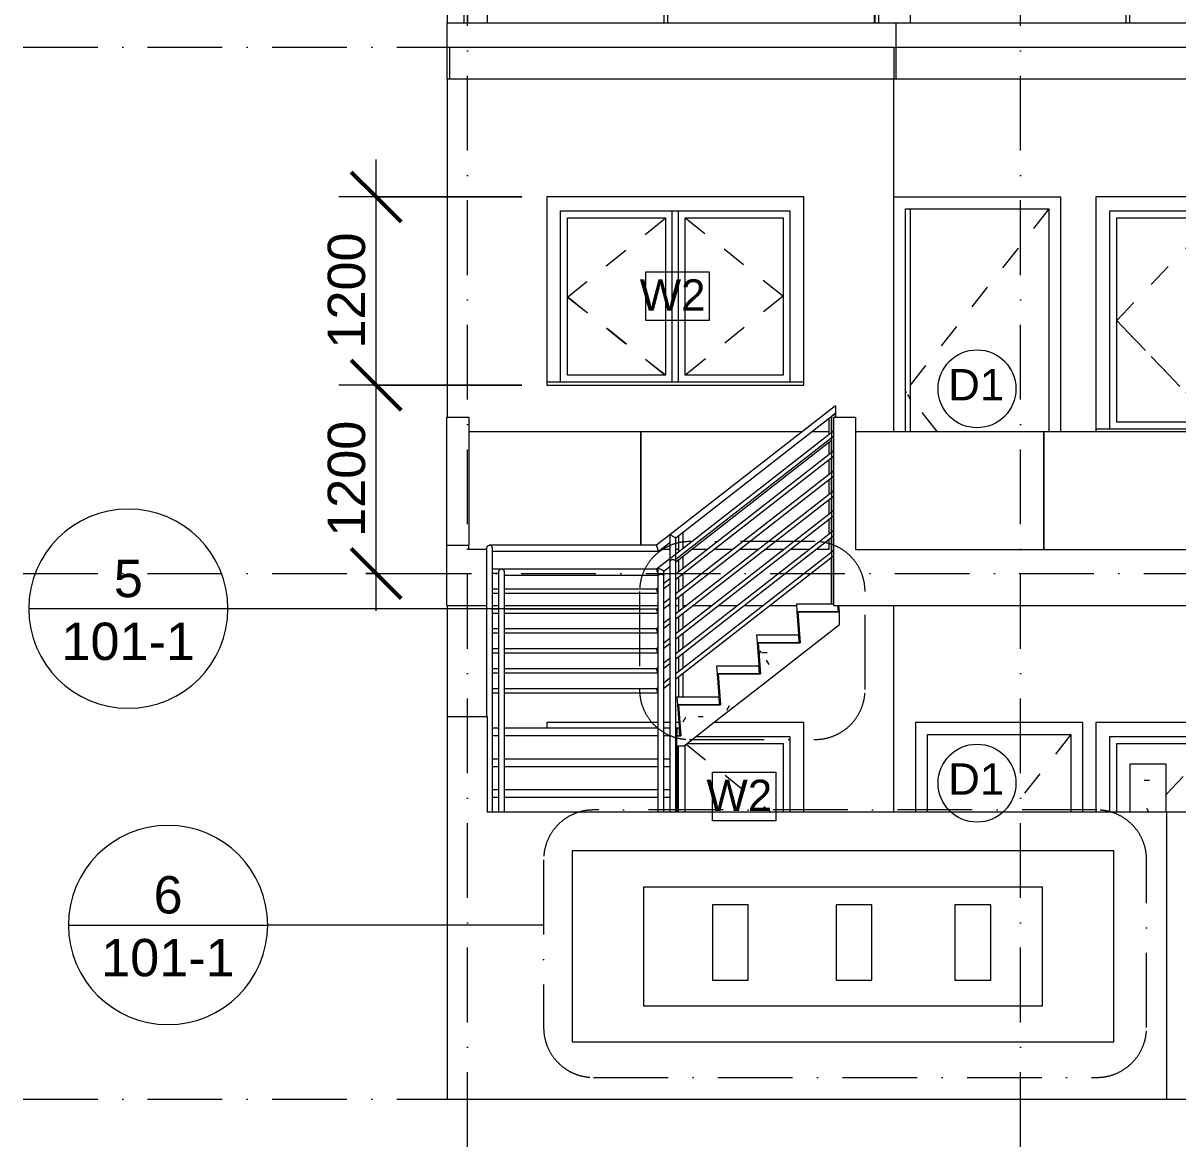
# Model space of a CAD drawing. Header units: millimetres. Extents: x -11864 to 89370, y -1600 to 12887.
# Drawn here: x -11864 to -4502, y -305 to 6858 of the extents above; entities that cross this region are included whole.
import ezdxf

# ---------------------------------------------------------------- set-up
doc = ezdxf.new("R2010")
doc.units = ezdxf.units.MM
doc.linetypes.add('Dash 1_16_', pattern=[317.5, 158.75, -158.75])
doc.linetypes.add('Dash Dot 3_16_', pattern=[793.75, 476.25, -158.75, 0, -158.75])
for name, color, linetype, lineweight in [('A-ANNO-DIMS', 8, 'Continuous', 9), ('A-ANNO-DIMS-100', 8, 'Continuous', 9), ('A-ANNO-SYMB', 7, 'Continuous', 9), ('A-ANNO-SYMB-1', 7, 'Dash Dot 3_16_', 9), ('A-DOOR', 7, 'Continuous', 13), ('A-DOOR-1', 7, 'Dash 1_16_', 9), ('A-DOOR-FRAM', 31, 'Continuous', 9), ('A-DOOR-IDEN', 7, 'Continuous', 9), ('A-FLOR', 8, 'Continuous', 13), ('A-FLOR-HRAL', 6, 'Continuous', 9), ('A-FLOR-LEVL-1', 7, 'Dash Dot 3_16_', 9), ('A-GENM', 8, 'Continuous', 9), ('A-GLAZ', 6, 'Continuous', 13), ('A-GLAZ-1', 6, 'Dash 1_16_', 9), ('A-GLAZ-2', 6, 'Continuous', 9), ('A-GLAZ-CURT', 52, 'Continuous', 9), ('A-GLAZ-IDEN', 7, 'Continuous', 9), ('A-WALL', 4, 'Continuous', 13), ('S-COLS', 3, 'Continuous', 9), ('S-GRID-1', 7, 'Dash Dot 3_16_', 9), ('S-STRS', 2, 'Continuous', 9)]:
    doc.layers.add(name, color=color, linetype=linetype, lineweight=lineweight)
doc.styles.add('Arial_3', font='arial.ttf', dxfattribs={"height": 200})
doc.styles.add('Arial_4', font='arial.ttf', dxfattribs={"height": 238.125})
doc.dimstyles.new('Linear_-_3_32__Arial', dxfattribs={"dimscale": 304.8, "dimtxt": 242.94927, "dimasz": 1.041667, "dimexe": 0.78125, "dimexo": 0.520833, "dimgap": 0, "dimtad": 1, "dimdec": 0, "dimzin": 0, "dimdsep": 46, "dimtxsty": 'Arial_4', "dimblk1": 'OBLIQUE', "dimblk2": 'OBLIQUE', "dimsah": 1, "dimcen": 0.09, "dimdle": 0.78125, "dimazin": 0, "dimtfac": 1, "dimtdec": 4, "dimtix": 1, "dimtmove": 0, "dimatfit": 3, "dimfxl": 1, "dimtvp": 1, "dimtolj": 1, "dimtzin": 0, "dimarcsym": 2})
pattern_1 = [(0, (-6342.02, 0), (812.8, 203.2), [33.528, -576.072, 33.528, -576.072, -3251.2]), (0, (-6342.02, 0), (812.8, 203.2), [-1219.2, 33.528, -1185.672, 33.528, -576.072, -1422.4]), (0, (-6342.02, 0), (812.8, 203.2), [-3048, 33.528, -372.872, 33.528, -982.472]), (120, (-6037.22, 101.6), (-582.3764, 602.3054), [33.528, -576.072, 33.528, -576.072, -3251.2]), (120, (-6037.22, 101.6), (-582.3764, 602.3054), [-1219.2, 33.528, -1185.672, 33.528, -576.072, -1422.4]), (120, (-6037.22, 101.6), (-582.3764, 602.3054), [-3048, 33.528, -372.872, 33.528, -982.472]), (240, (-5935.62, 508), (-230.424, -805.5054), [33.528, -576.072, 33.528, -576.072, -3251.2]), (240, (-5935.62, 508), (-230.424, -805.5054), [-1219.2, 33.528, -1185.672, 33.528, -576.072, -1422.4]), (240, (-5935.62, 508), (-230.424, -805.5054), [-3048, 33.528, -372.872, 33.528, -982.472])]

# ---------------------------------------------------------------- blocks, each defined once
blk = doc.blocks.new('M_Casement Dbl with Trim - 0812 x 1220mm-213429-EAST ELEVATION')
at = {"layer": 'A-GLAZ-1'}
for p, q in [((-4577.5, 1941.8), (-4268.6, 2266.5)), ((-4577.5, 1941.8), (-4268.6, 2266.5)), ((-4141.6, 2266.5), (-3720.9, 1828.8)), ((-4141.6, 2266.5), (-3720.9, 1828.8)), ((-3672.1, 1778), (-3574.4, 1676.4)), ((-3672.1, 1778), (-3574.4, 1676.4)), ((-3525.6, 1625.6), (-3518.6, 1618.3)), ((-3525.6, 1625.6), (-3518.6, 1618.3)), ((-3518.6, 1618.3), (-3632.5, 1498.6)), ((-3518.6, 1618.3), (-3632.5, 1498.6)), ((-3680.8, 1447.8), (-3687.6, 1440.7)), ((-3680.8, 1447.8), (-3687.6, 1440.7))]:
    blk.add_line(p, q, dxfattribs=at)
at = {"layer": 'A-GLAZ-2'}
for p, q in [((-3385.1, 2400), (-5025, 2400)), ((-5025, 2400), (-5025, 1828.8)), ((-3385.1, 1828.8), (-3385.1, 2400)), ((-4936, 1828.8), (-4936, 2310.9)), ((-4936, 2310.9), (-3474.1, 2310.9)), ((-4224.1, 1828.8), (-4224.1, 2310.9)), ((-4186, 2310.9), (-4186, 1828.8)), ((-3474.1, 2310.9), (-3474.1, 1828.8)), ((-4891.6, 1828.8), (-4891.6, 2266.5)), ((-4891.6, 2266.5), (-4268.6, 2266.5)), ((-4268.6, 2266.5), (-4268.6, 1828.8)), ((-4141.6, 1828.8), (-4141.6, 2266.5)), ((-4141.6, 2266.5), (-3518.6, 2266.5)), ((-3518.6, 2266.5), (-3518.6, 1828.8)), ((-3518.6, 1778), (-3518.6, 1676.4)), ((-3474.1, 1778), (-3474.1, 1676.4)), ((-3385.1, 1676.4), (-3385.1, 1778)), ((-3518.6, 1625.6), (-3518.6, 1498.6)), ((-3474.1, 1625.6), (-3474.1, 1498.6)), ((-3385.1, 1498.6), (-3385.1, 1625.6)), ((-3518.6, 1447.8), (-3518.6, 1336)), ((-3474.1, 1447.8), (-3474.1, 1320.8)), ((-3385.1, 1320.8), (-3385.1, 1447.8))]:
    blk.add_line(p, q, dxfattribs=at)
blk = doc.blocks.new('M_Casement Dbl with Trim - W2-222545-EAST ELEVATION')
at = {"layer": 'A-GLAZ-1'}
blk.add_line((-7636.7, 2262.1), (-7094.8, 1828.8), dxfattribs=at)
blk.add_line((-7636.7, 2262.1), (-7094.8, 1828.8), dxfattribs=at)
at = {"layer": 'A-GLAZ-2'}
for p, q in [((-7816.9, 2400), (-8525.7, 2400)), ((-8525.7, 2400), (-8525.7, 2366.7)), ((-7740.7, 2400), (-7778.8, 2400)), ((-7683.7, 2400), (-7702.6, 2400)), ((-6885.8, 2400), (-7460, 2400)), ((-6885.8, 1828.8), (-6885.8, 2400)), ((-7574.1, 2311), (-6974.8, 2311)), ((-6974.8, 2311), (-6974.8, 1828.8)), ((-7686.7, 2252.4), (-7686.7, 1828.8)), ((-7642.2, 1828.8), (-7642.2, 2257.8)), ((-7631.1, 2266.5), (-7019.2, 2266.5)), ((-7019.2, 2266.5), (-7019.2, 1828.8))]:
    blk.add_line(p, q, dxfattribs=at)
blk = doc.blocks.new('Single-Flush - 36_ x 84_-213765-EAST ELEVATION')
at = {"layer": 'A-DOOR-1'}
blk.add_line((-5184.6, 2323.4), (-5573.9, 1828.8), dxfattribs=at)
at = {"layer": 'A-DOOR-FRAM'}
for p, q in [((-6175.2, 2399.6), (-6175.2, 1828.8)), ((-5108.4, 2399.6), (-6175.2, 2399.6)), ((-5108.4, 1828.8), (-5108.4, 2399.6)), ((-6099, 1828.8), (-6099, 2323.4)), ((-6099, 2323.4), (-5184.6, 2323.4)), ((-5184.6, 2323.4), (-5184.6, 1828.8))]:
    blk.add_line(p, q, dxfattribs=at)
blk = doc.blocks.new('M_Casement Dbl with Trim - 0812 x 1220mm-V1-EAST ELEVATION')
at = {"layer": 'A-GLAZ-1'}
for p, q in [((-4891.6, 4961.7), (-4268.6, 5616.5)), ((-4891.6, 4961.7), (-4268.6, 5616.5)), ((-4141.6, 5616.5), (-3518.6, 4968.3)), ((-4141.6, 5616.5), (-3518.6, 4968.3)), ((-4268.6, 4313.5), (-4891.6, 4961.7)), ((-4891.6, 4961.7), (-4268.6, 4313.5)), ((-3518.6, 4968.3), (-4141.6, 4313.5)), ((-3518.6, 4968.3), (-4141.6, 4313.5))]:
    blk.add_line(p, q, dxfattribs=at)
at = {"layer": 'A-GLAZ-2'}
for p, q in [((-3385.1, 5750), (-5025, 5750)), ((-5025, 5750), (-5025, 4269)), ((-3385.1, 4269), (-3385.1, 5750)), ((-4936, 4269), (-4936, 5661)), ((-4936, 5661), (-3474.1, 5661)), ((-4891.6, 4313.5), (-4891.6, 5616.5)), ((-4891.6, 5616.5), (-4268.6, 5616.5)), ((-4268.6, 5616.5), (-4268.6, 4313.5)), ((-4224.1, 4269), (-4224.1, 5661)), ((-4186, 5661), (-4186, 4269)), ((-4141.6, 4313.5), (-4141.6, 5616.5)), ((-4141.6, 5616.5), (-3518.6, 5616.5)), ((-3518.6, 5616.5), (-3518.6, 4313.5)), ((-3474.1, 5661), (-3474.1, 4269)), ((-4268.6, 4313.5), (-4891.6, 4313.5)), ((-3518.6, 4313.5), (-4141.6, 4313.5)), ((-3385.1, 4269), (-5025, 4269)), ((-5025, 4269), (-5025, 4252.4)), ((-3385.1, 4252.4), (-3385.1, 4269))]:
    blk.add_line(p, q, dxfattribs=at)
blk = doc.blocks.new('M_Casement Dbl with Trim - W2-V2-EAST ELEVATION')
at = {"layer": 'A-GLAZ-1'}
for p, q in [((-8392.2, 5111.7), (-7769.2, 5616.5)), ((-8392.2, 5111.7), (-7769.2, 5616.5)), ((-7642.2, 5616.5), (-7019.2, 5118.3)), ((-7642.2, 5616.5), (-7019.2, 5118.3)), ((-7769.2, 4613.5), (-8392.2, 5111.7)), ((-8392.2, 5111.7), (-7769.2, 4613.5)), ((-7019.2, 5118.3), (-7642.2, 4613.5)), ((-7019.2, 5118.3), (-7642.2, 4613.5))]:
    blk.add_line(p, q, dxfattribs=at)
at = {"layer": 'A-GLAZ-2'}
for p, q in [((-6885.8, 5750), (-8525.7, 5750)), ((-8525.7, 5750), (-8525.7, 4569.1)), ((-6885.8, 4569.1), (-6885.8, 5750)), ((-8436.7, 4569.1), (-8436.7, 5661)), ((-8436.7, 5661), (-6974.8, 5661)), ((-8392.2, 4613.5), (-8392.2, 5616.5)), ((-8392.2, 5616.5), (-7769.2, 5616.5)), ((-7769.2, 5616.5), (-7769.2, 4613.5)), ((-7724.8, 4569.1), (-7724.8, 5661)), ((-7686.7, 5661), (-7686.7, 4569.1)), ((-7642.2, 4613.5), (-7642.2, 5616.5)), ((-7642.2, 5616.5), (-7019.2, 5616.5)), ((-7019.2, 5616.5), (-7019.2, 4613.5)), ((-6974.8, 5661), (-6974.8, 4569.1)), ((-6885.8, 4569.1), (-8525.7, 4569.1)), ((-8525.7, 4569.1), (-8525.7, 4550)), ((-7769.2, 4613.5), (-8392.2, 4613.5)), ((-7019.2, 4613.5), (-7642.2, 4613.5)), ((-6885.8, 4550), (-6885.8, 4569.1)), ((-8525.7, 4550), (-6885.8, 4550))]:
    blk.add_line(p, q, dxfattribs=at)
blk = doc.blocks.new('Single-Flush - 36_ x 84_-V3-EAST ELEVATION')
at = {"layer": 'A-DOOR-1'}
for p in [(-5324.6, 5673.4), (-6034.8, 4252.4)]:
    blk.add_line(p, (-6239, 4511.7), dxfattribs=at)
at = {"layer": 'A-DOOR-FRAM'}
for p, q in [((-5248.4, 5749.6), (-6311.9, 5749.6)), ((-5248.4, 4252.4), (-5248.4, 5749.6)), ((-6239, 4252.4), (-6239, 5673.4)), ((-6239, 5673.4), (-5324.6, 5673.4)), ((-5324.6, 5673.4), (-5324.6, 4252.4))]:
    blk.add_line(p, q, dxfattribs=at)
blk = doc.blocks.new('Railing - 1_-233163-EAST ELEVATION')
at = {"layer": 'A-FLOR-HRAL'}
for p, q in [((-6710.5, 4351.5), (-6710.5, 3155.6)), ((-6685.1, 4346.8), (-6685.1, 4371.3))]:
    blk.add_line(p, q, dxfattribs=at)
at = {"layer": 'A-FLOR-HRAL', "flags": 128}
for points in [[(-6697.8, 4361.4), (-6703.3, 4357.1), (-6707.7, 4353.6), (-6710.2, 4351.7), (-6710.5, 4351.5)], [(-6685.4, 4371), (-6687.9, 4369.1), (-6692.3, 4365.7), (-6697.8, 4361.4)]]:
    blk.add_lwpolyline(points, dxfattribs=at)
blk = doc.blocks.new('Railing - Railing-233095-EAST ELEVATION')
at = {"layer": 'A-FLOR-HRAL'}
for p, q in [((-6695.9, 4258.8), (-7734.3, 3448.6)), ((-7710.3, 3435.1), (-6695.9, 4226.6)), ((-6695.9, 4131.8), (-7702.6, 3346.3)), ((-7702.6, 3314.1), (-6695.9, 4099.6)), ((-6695.9, 4004.8), (-7702.6, 3219.3)), ((-7702.6, 3187.1), (-6695.9, 3972.6)), ((-6695.9, 3877.8), (-7702.7, 3092.3)), ((-7702.7, 3060), (-6695.9, 3845.6)), ((-6695.9, 3750.8), (-7702.7, 2965.2)), ((-7702.7, 2933), (-6695.9, 3718.6)), ((-6695.9, 3623.8), (-7702.7, 2838.2)), ((-7702.7, 2806), (-6695.9, 3591.6)), ((-6695.9, 3496.8), (-7702.8, 2711.2)), ((-7702.8, 2679), (-6695.9, 3464.6))]:
    blk.add_line(p, q, dxfattribs=at)
at = {"layer": 'A-FLOR-HRAL', "flags": 128}
blk.add_lwpolyline([(-7734.3, 3436.6), (-7734.3, 3440.5), (-7734.3, 3442.2)], dxfattribs=at)
blk.add_blockref('Railing - 1_-233163-EAST ELEVATION', (0, 0))
blk = doc.blocks.new('Railing - 1_-233177-EAST ELEVATION')
at = {"layer": 'A-FLOR-HRAL'}
for p, q in [((-7658.4, 3611.9), (-7658.4, 3611.9)), ((-7658.1, 3612.1), (-7658.1, 3508)), ((-7683.5, 3488.2), (-7683.5, 3592.3)), ((-7683.5, 3361.2), (-7683.5, 3439.9)), ((-7658.1, 3459.7), (-7658.1, 3381)), ((-7683.5, 3234.2), (-7683.5, 3329)), ((-7658.1, 3348.8), (-7658.1, 3254)), ((-7683.5, 3107.2), (-7683.5, 3202)), ((-7658.1, 3221.8), (-7658.1, 3127)), ((-7658.1, 3094.8), (-7658.1, 3000)), ((-7683.5, 2980.2), (-7683.5, 3075)), ((-7683.5, 2853.2), (-7683.5, 2948)), ((-7658.1, 2967.8), (-7658.1, 2873)), ((-7683.5, 2726.2), (-7683.5, 2821)), ((-7658.1, 2840.8), (-7658.1, 2746)), ((-7683.5, 2563.9), (-7683.5, 2694)), ((-7658.1, 2713.8), (-7658.1, 2563.9))]:
    blk.add_line(p, q, dxfattribs=at)
blk = doc.blocks.new('Railing - 1_-V4-EAST ELEVATION')
at = {"layer": 'A-FLOR-HRAL'}
for p, q in [((-6710.5, 4247.4), (-6710.5, 4351.5)), ((-6685.4, 4371), (-6685.4, 4371)), ((-6685.1, 4371.3), (-6685.1, 4346.8)), ((-6710.5, 4120.4), (-6710.5, 4199.1)), ((-6710.5, 3993.4), (-6710.5, 4088.2)), ((-6710.5, 3866.4), (-6710.5, 3961.2)), ((-6710.5, 3739.4), (-6710.5, 3834.2)), ((-6710.5, 3612.4), (-6710.5, 3707.2)), ((-6710.5, 3485.4), (-6710.5, 3580.2)), ((-6710.5, 3155.6), (-6710.5, 3453.2))]:
    blk.add_line(p, q, dxfattribs=at)
blk = doc.blocks.new('Railing - Railing-233099-EAST ELEVATION')
at = {"layer": 'A-FLOR-HRAL'}
for p, q in [((-8814.9, 3377.4), (-8871, 3377.4)), ((-8871, 3352), (-8832.8, 3352)), ((-7740.6, 3316.6), (-7778.8, 3286.9)), ((-8832.8, 3250.4), (-8871, 3250.4)), ((-7825.5, 3250.4), (-8794.8, 3250.4)), ((-7816.8, 3257.2), (-7825.5, 3250.4)), ((-7778.8, 3254.7), (-7740.6, 3284.4)), ((-8871, 3225), (-8832.8, 3225)), ((-8794.8, 3225), (-7816.8, 3225)), ((-7740.6, 3189.7), (-7778.8, 3159.9)), ((-8832.8, 3123.4), (-8871.1, 3123.4)), ((-8871.1, 3098), (-8832.8, 3098)), ((-7825.5, 3123.4), (-8794.8, 3123.4)), ((-8794.8, 3098), (-7816.8, 3098)), ((-7816.8, 3130.2), (-7825.5, 3123.4)), ((-7778.8, 3127.6), (-7740.6, 3157.5)), ((-7741.2, 3062.2), (-7778.8, 3032.8)), ((-7778.8, 3000.6), (-7740.5, 3030.5)), ((-8832.7, 2996.4), (-8871.1, 2996.4)), ((-8871.1, 2971), (-8832.7, 2971)), ((-7825.5, 2996.4), (-8794.9, 2996.4)), ((-8794.9, 2971), (-7816.7, 2971)), ((-7816.8, 3003.2), (-7825.5, 2996.4)), ((-7816.7, 2876.3), (-7825.5, 2869.4)), ((-7740.5, 2935.7), (-7778.9, 2905.8)), ((-7778.9, 2873.6), (-7740.5, 2903.5)), ((-8832.7, 2869.4), (-8871.1, 2869.4)), ((-8871.1, 2844), (-8832.7, 2844)), ((-7825.5, 2869.4), (-8794.9, 2869.4)), ((-8794.9, 2844), (-7816.7, 2844)), ((-7740.5, 2808.8), (-7778.9, 2778.8)), ((-8832.7, 2742.4), (-8871.2, 2742.4)), ((-7825.5, 2742.4), (-8794.9, 2742.4)), ((-7816.7, 2749.3), (-7825.5, 2742.4)), ((-7778.9, 2746.5), (-7740.5, 2776.6)), ((-8871.2, 2717), (-8832.7, 2717)), ((-8794.9, 2717), (-7816.7, 2717)), ((-7740.4, 2681.8), (-7778.9, 2651.7)), ((-8832.6, 2615.4), (-8871, 2615.4)), ((-8871, 2590), (-8832.6, 2590)), ((-7825.5, 2615.4), (-8795, 2615.4)), ((-8795, 2590), (-7816.7, 2590)), ((-7816.6, 2622.3), (-7825.5, 2615.4)), ((-7779, 2619.5), (-7740.4, 2649.6))]:
    blk.add_line(p, q, dxfattribs=at)
for points in [[(-7821.1, 3237.7), (-7821.5, 3238.8), (-7822.2, 3241.1), (-7823.3, 3244.2), (-7824.2, 3246.8), (-7824.9, 3248.9), (-7825.4, 3250.1), (-7825.5, 3250.4), (-7825.5, 3250.4)], [(-7816.9, 3225.5), (-7817, 3225.8), (-7817.3, 3226.6), (-7818, 3228.7), (-7818.9, 3231.3), (-7820, 3234.4), (-7820.7, 3236.6), (-7821.1, 3237.7)], [(-7821.1, 3110.7), (-7821.5, 3111.8), (-7822.2, 3114.1), (-7823.3, 3117.2), (-7824.2, 3119.8), (-7824.9, 3121.9), (-7825.4, 3123.1), (-7825.5, 3123.4), (-7825.5, 3123.4)], [(-7816.9, 3098.5), (-7817, 3098.8), (-7817.3, 3099.6), (-7818, 3101.7), (-7818.9, 3104.3), (-7820, 3107.4), (-7820.7, 3109.6), (-7821.1, 3110.7)], [(-7821.1, 2983.7), (-7821.5, 2984.8), (-7822.2, 2987.1), (-7823.3, 2990.2), (-7824.2, 2992.8), (-7824.9, 2994.9), (-7825.4, 2996.1), (-7825.5, 2996.4), (-7825.5, 2996.4)], [(-7816.9, 2971.5), (-7817, 2971.8), (-7817.3, 2972.6), (-7818, 2974.7), (-7818.9, 2977.3), (-7820, 2980.4), (-7820.7, 2982.6), (-7821.1, 2983.7)], [(-7821.1, 2856.7), (-7821.5, 2857.8), (-7822.2, 2860.1), (-7823.3, 2863.2), (-7824.2, 2865.8), (-7824.9, 2867.9), (-7825.4, 2869.1), (-7825.5, 2869.4), (-7825.5, 2869.4)], [(-7816.9, 2844.5), (-7817, 2844.8), (-7817.3, 2845.6), (-7818, 2847.7), (-7818.9, 2850.3), (-7820, 2853.4), (-7820.7, 2855.6), (-7821.1, 2856.7)], [(-7821.1, 2729.7), (-7821.5, 2730.8), (-7822.2, 2733.1), (-7823.3, 2736.2), (-7824.2, 2738.8), (-7824.9, 2740.9), (-7825.4, 2742.1), (-7825.5, 2742.4), (-7825.5, 2742.4)], [(-7816.9, 2717.5), (-7817, 2717.8), (-7817.3, 2718.6), (-7818, 2720.7), (-7818.9, 2723.3), (-7820, 2726.4), (-7820.7, 2728.6), (-7821.1, 2729.7)], [(-7821.1, 2602.7), (-7821.5, 2603.8), (-7822.2, 2606.1), (-7823.3, 2609.2), (-7824.2, 2611.8), (-7824.9, 2613.9), (-7825.4, 2615.1), (-7825.5, 2615.4), (-7825.5, 2615.4)], [(-7816.9, 2590.5), (-7817, 2590.8), (-7817.3, 2591.6), (-7818, 2593.7), (-7818.9, 2596.3), (-7820, 2599.4), (-7820.7, 2601.6), (-7821.1, 2602.7)]]:
    blk.add_open_spline(points, degree=3, dxfattribs=at)
for name in ['Railing - 1_-V4-EAST ELEVATION', 'Railing - 1_-233177-EAST ELEVATION']:
    blk.add_blockref(name, (0, 0))
blk = doc.blocks.new('Top Rail Type - Top Rail_Internal_-233107-EAST ELEVATION')
at = {"layer": 'A-FLOR-HRAL'}
for p, q in [((-6685.1, 4419.6), (-7740.7, 3596)), ((-7702.6, 3577.4), (-6685.1, 4371.3)), ((-7740.7, 3596), (-7740.7, 3427.1)), ((-7702.6, 3427.1), (-7702.6, 3577.4)), ((-7740.7, 3429.1), (-7740.7, 1828.8)), ((-7702.6, 1828.8), (-7702.6, 3429.1))]:
    blk.add_line(p, q, dxfattribs=at)
at = {"layer": 'A-FLOR-HRAL', "flags": 128}
for points in [[(-6685.1, 4419.6), (-6685.1, 4418.8), (-6685.1, 4416.4), (-6685.1, 4412.5), (-6685.1, 4407.5), (-6685.1, 4401.7), (-6685.1, 4395.4)], [(-6685.1, 4395.4), (-6685.1, 4389.2), (-6685.1, 4383.4), (-6685.1, 4378.4), (-6685.1, 4374.5), (-6685.1, 4372.1), (-6685.1, 4371.3)], [(-7721.6, 3586.7), (-7726.5, 3589.1), (-7731.1, 3591.4), (-7735.1, 3593.3), (-7738.1, 3594.8), (-7740, 3595.7), (-7740.7, 3596)], [(-7702.6, 3577.4), (-7703.2, 3577.7), (-7705.1, 3578.7), (-7708.1, 3580.1), (-7712.1, 3582.1), (-7716.7, 3584.3), (-7721.6, 3586.7)], [(-7740.7, 3429.1), (-7740, 3431.5), (-7738.1, 3433.7), (-7735.1, 3435.7), (-7731.1, 3437.2), (-7726.5, 3438.1), (-7721.6, 3438.4), (-7716.7, 3438.1), (-7712.1, 3437.2), (-7708.1, 3435.7), (-7705.1, 3433.7), (-7703.2, 3431.5), (-7702.6, 3429.1)]]:
    blk.add_lwpolyline(points, dxfattribs=at)
blk = doc.blocks.new('Handrail Type - Handrail_Internal_-233120-EAST ELEVATION')
at = {"layer": 'A-FLOR-HRAL'}
for p, q in [((-7702.6, 3425), (-6710, 4199.4)), ((-7740.7, 3443.6), (-7816.9, 3384.2)), ((-7778.8, 3365.6), (-7740.6, 3395.3)), ((-7816.9, 3384.2), (-7816.9, 3333.9)), ((-7816.9, 3335.9), (-7816.9, 1828.8)), ((-7778.8, 3333.9), (-7778.8, 3365.6)), ((-7778.8, 1828.8), (-7778.8, 3335.9))]:
    blk.add_line(p, q, dxfattribs=at)
at = {"layer": 'A-FLOR-HRAL', "flags": 128}
for points in [[(-7797.8, 3374.9), (-7802.7, 3377.3), (-7807.3, 3379.5), (-7811.3, 3381.4), (-7814.3, 3382.9), (-7816.2, 3383.9), (-7816.9, 3384.2)], [(-7816.9, 3335.9), (-7816.2, 3338.3), (-7814.3, 3340.5), (-7811.3, 3342.4), (-7807.3, 3343.9), (-7802.7, 3344.9), (-7797.8, 3345.2), (-7792.9, 3344.9), (-7788.3, 3343.9), (-7784.3, 3342.4), (-7781.3, 3340.5), (-7779.4, 3338.3), (-7778.8, 3335.9)], [(-7778.8, 3365.6), (-7779.4, 3365.9), (-7781.3, 3366.8), (-7784.3, 3368.3), (-7788.3, 3370.2), (-7792.9, 3372.5), (-7797.8, 3374.9)]]:
    blk.add_lwpolyline(points, dxfattribs=at)
blk = doc.blocks.new('Top Rail Type - Top Rail_Internal_-233133-EAST ELEVATION')
at = {"layer": 'A-FLOR-HRAL'}
for p, q in [((-7740.7, 3596), (-7825.5, 3529.8)), ((-7812.4, 3491.7), (-7740.5, 3547.8)), ((-8909.1, 3510.8), (-8909.1, 2438.4)), ((-7825.5, 3529.8), (-8890, 3529.8)), ((-8871, 1828.8), (-8871, 3510.8)), ((-8871, 3491.7), (-7812.4, 3491.7))]:
    blk.add_line(p, q, dxfattribs=at)
for points, knots in [([(-8871, 3510.8), (-8871, 3512.5), (-8871.4, 3515.8), (-8873.3, 3520.4), (-8876.4, 3524.4), (-8880.4, 3527.5), (-8885, 3529.4), (-8891.7, 3530.3), (-8898.3, 3528.5), (-8903.6, 3524.4), (-8906.7, 3520.4), (-8908.6, 3515.8), (-8909.1, 3512.5), (-8909.1, 3510.8)], [0, 0, 0, 0, 0.083333, 0.166667, 0.25, 0.333333, 0.416667, 0.5, 0.666667, 0.75, 0.833333, 0.916667, 1, 1, 1, 1]), ([(-7812.4, 3491.7), (-7812.4, 3491.7), (-7812.8, 3493.1), (-7814.2, 3497.2), (-7815.6, 3501.2), (-7817.2, 3505.8), (-7818.3, 3509.1), (-7818.9, 3510.8)], [0.5, 0.5, 0.5, 0.5, 0.6666667, 0.75, 0.8333333, 0.9166667, 1, 1, 1, 1])]:
    blk.add_open_spline(points, degree=3, knots=knots, dxfattribs=at)
blk.add_open_spline([(-7818.9, 3510.8), (-7819.5, 3512.5), (-7820.6, 3515.8), (-7822.2, 3520.4), (-7823.6, 3524.4), (-7824.7, 3527.5), (-7825.3, 3529.4), (-7825.5, 3529.8), (-7825.5, 3529.8)], degree=3, dxfattribs=at)
blk = doc.blocks.new('Handrail Type - Handrail_Internal_-233147-EAST ELEVATION')
at = {"layer": 'A-FLOR-HRAL'}
for p, q in [((-8832.9, 3358.5), (-8832.9, 1828.8)), ((-7825.3, 3377.6), (-8813.8, 3377.6)), ((-8794.8, 1828.8), (-8794.8, 3358.5)), ((-8794.8, 3339.5), (-7816.9, 3339.5)), ((-7816.9, 3384.2), (-7825.3, 3377.6))]:
    blk.add_line(p, q, dxfattribs=at)
blk.add_open_spline([(-8794.8, 3358.5), (-8794.8, 3360.2), (-8795.2, 3363.5), (-8797.1, 3368.2), (-8800.2, 3372.2), (-8804.2, 3375.2), (-8808.8, 3377.1), (-8815.5, 3378), (-8822.1, 3376.2), (-8827.4, 3372.2), (-8830.5, 3368.2), (-8832.4, 3363.5), (-8832.9, 3360.2), (-8832.9, 3358.5)], degree=3, knots=[0, 0, 0, 0, 0.083333, 0.166667, 0.25, 0.333333, 0.416667, 0.5, 0.666667, 0.75, 0.833333, 0.916667, 1, 1, 1, 1], dxfattribs=at)
for points in [[(-7818.7, 3358.5), (-7819.3, 3360.2), (-7820.4, 3363.5), (-7822.1, 3368.2), (-7823.4, 3372.2), (-7824.5, 3375.2), (-7825.1, 3377.1), (-7825.3, 3377.6), (-7825.3, 3377.6)], [(-7817, 3353.6), (-7817.6, 3355.2), (-7818.2, 3356.9), (-7818.7, 3358.5)]]:
    blk.add_open_spline(points, degree=3, dxfattribs=at)
blk = doc.blocks.new('System Panel - Glazed-246272-EAST ELEVATION')
at = {"layer": 'A-GLAZ-CURT'}
for p, q in [((-5356.2, 4252.4), (-6556.2, 4252.4)), ((-6556.2, 4252.4), (-6556.2, 3502.4)), ((-5356.2, 3502.4), (-5356.2, 4252.4)), ((-6556.2, 3502.4), (-5356.2, 3502.4))]:
    blk.add_line(p, q, dxfattribs=at)
blk = doc.blocks.new('System Panel - Glazed-V7-EAST ELEVATION')
at = {"layer": 'A-GLAZ-CURT'}
for p, q in [((-6899.4, 4252.4), (-7926, 4252.4)), ((-7926, 4252.4), (-7926, 3529.8)), ((-6726, 4252.4), (-6837.6, 4252.4))]:
    blk.add_line(p, q, dxfattribs=at)
blk = doc.blocks.new('System Panel - Glazed-260892-EAST ELEVATION')
at = {"layer": 'A-GLAZ-CURT'}
for p, q in [((-7926, 4252.4), (-9021.6, 4252.4)), ((-9021.6, 4252.4), (-9021.6, 3527.8)), ((-7926, 3529.8), (-7926, 4252.4))]:
    blk.add_line(p, q, dxfattribs=at)
blk = doc.blocks.new('Generic Models 1 - Generic Models 1-246065-EAST ELEVATION')
at = {"layer": 'A-GENM'}
for p, q in [((-9053.8, 7580.2), (-9053.8, 7443.4)), ((-9028.8, 7443.4), (-9028.8, 7580.2)), ((-7778.8, 7580.2), (-7778.8, 7443.4)), ((-7753.8, 7443.4), (-7753.8, 7580.2)), ((-6433.8, 7580.2), (-6433.8, 7443.4)), ((-6408.8, 7443.4), (-6408.8, 7580.2)), ((-4833.8, 7580.2), (-4833.8, 7443.4)), ((-4808.8, 7443.4), (-4808.8, 7580.2)), ((-2700.7, 7580.2), (-2700.7, 7443.4)), ((-2675.7, 7443.4), (-2675.7, 7580.2)), ((-9053.8, 7418), (-9053.8, 7283.4)), ((-9028.8, 7283.4), (-9028.8, 7418)), ((-7778.8, 7418), (-7778.8, 7283.4)), ((-7753.8, 7283.4), (-7753.8, 7418)), ((-6433.8, 7418), (-6433.8, 7283.4)), ((-6408.8, 7283.4), (-6408.8, 7418)), ((-4833.8, 7418), (-4833.8, 7283.4)), ((-4808.8, 7283.4), (-4808.8, 7418)), ((-2700.7, 7418), (-2700.7, 7283.4)), ((-2675.7, 7283.4), (-2675.7, 7418)), ((-9053.8, 7258), (-9053.8, 7103.4)), ((-9028.8, 7103.4), (-9028.8, 7258)), ((-7778.8, 7258), (-7778.8, 7103.4)), ((-7753.8, 7103.4), (-7753.8, 7258)), ((-6433.8, 7258), (-6433.8, 7103.4)), ((-6408.8, 7103.4), (-6408.8, 7258)), ((-4833.8, 7258), (-4833.8, 7103.4)), ((-4808.8, 7103.4), (-4808.8, 7258)), ((-2700.7, 7258), (-2700.7, 7103.4)), ((-2675.7, 7103.4), (-2675.7, 7258)), ((-9053.8, 7078), (-9053.8, 6858)), ((-9028.8, 6858), (-9028.8, 7078)), ((-7778.8, 7078), (-7778.8, 6858)), ((-7753.8, 6858), (-7753.8, 7078)), ((-6433.8, 7078), (-6433.8, 6858)), ((-6408.8, 6858), (-6408.8, 7078)), ((-4833.8, 7078), (-4833.8, 6858)), ((-4808.8, 6858), (-4808.8, 7078)), ((-2700.7, 7078), (-2700.7, 6858)), ((-2675.7, 6858), (-2675.7, 7078))]:
    blk.add_line(p, q, dxfattribs=at)
blk = doc.blocks.new('gate 16 - gate 16-237993-EAST ELEVATION')
at = {"layer": 'A-GENM'}
for p, q in [((-3154.3, 1828.8), (-4572.5, 1828.8)), ((-4322.7, 50.8), (-4322.7, 1778)), ((-4322.7, 1778), (-3205.1, 1778)), ((-3205.1, 1778), (-3205.1, 50.8)), ((-1414.3, 1828.8), (-3154.3, 1828.8)), ((-3154.3, 1828.8), (-3154.3, 0)), ((-3154.3, 0), (-3154.3, 1828.8)), ((-3103.5, 50.8), (-3103.5, 1778)), ((-3103.5, 1778), (-1550.2, 1778)), ((-1550.2, 1778), (-1550.2, 50.8)), ((-3205.1, 1676.4), (-3940.6, 1676.4)), ((-3896.2, 1625.6), (-3205.1, 1625.6)), ((-1550.2, 1676.4), (-3103.5, 1676.4)), ((-3103.5, 1625.6), (-1550.2, 1625.6)), ((-3205.1, 1498.6), (-3763.3, 1498.6)), ((-1550.2, 1498.6), (-3103.5, 1498.6)), ((-3699, 1447.8), (-3205.1, 1447.8)), ((-3103.5, 1447.8), (-1550.2, 1447.8)), ((-3205.1, 1320.8), (-3493.9, 1320.8)), ((-3381.8, 1270), (-3205.1, 1270)), ((-1550.2, 1320.8), (-3103.5, 1320.8)), ((-3103.5, 1270), (-1550.2, 1270)), ((-3269.5, 1216.2), (-3269.5, 298.8)), ((-3269.5, 1216.2), (-3218.7, 1216.2)), ((-3218.7, 298.8), (-3218.7, 1216.2)), ((-3089.9, 1168.4), (-3089.9, 298.8)), ((-3089.9, 1168.4), (-3039.1, 1168.4)), ((-3039.1, 298.8), (-3039.1, 1168.4)), ((-1550.2, 1168.4), (-2821.5, 1168.4)), ((-3218.7, 298.8), (-3269.5, 298.8)), ((-3039.1, 298.8), (-3089.9, 298.8)), ((-4322.7, 279.4), (-3205.1, 279.4)), ((-3789.3, 279.4), (-3789.3, 50.8)), ((-3738.5, 279.4), (-3789.3, 279.4)), ((-3738.5, 50.8), (-3738.5, 279.4)), ((-3103.5, 279.4), (-1550.2, 279.4)), ((-2519.3, 279.4), (-2570.1, 279.4)), ((-2570.1, 279.4), (-2570.1, 50.8)), ((-2519.3, 50.8), (-2519.3, 279.4)), ((-3789.3, 203.2), (-4322.7, 203.2)), ((-4322.7, 152.4), (-3789.3, 152.4)), ((-3789.3, 152.4), (-3789.3, 203.2)), ((-3205.1, 203.2), (-3738.5, 203.2)), ((-3738.5, 203.2), (-3738.5, 152.4)), ((-3738.5, 152.4), (-3205.1, 152.4)), ((-2570.1, 203.2), (-3103.5, 203.2)), ((-3103.5, 152.4), (-2570.1, 152.4)), ((-2570.1, 152.4), (-2570.1, 203.2)), ((-1550.2, 203.2), (-2519.3, 203.2)), ((-2519.3, 203.2), (-2519.3, 152.4)), ((-2519.3, 152.4), (-1550.2, 152.4)), ((-3205.1, 50.8), (-4322.7, 50.8)), ((-1550.2, 50.8), (-3103.5, 50.8)), ((-4572.5, 0), (-3154.3, 0)), ((-3154.3, 0), (-1414.3, 0))]:
    blk.add_line(p, q, dxfattribs=at)
for start, end in [(214.66655, 255.64653), (219.83814, 222.57322), (230.02358, 233.34259), (243.12524, 248.11096), (259.85839, 271.33345)]:
    blk.add_arc((-2854.4, 2582.6), 1414.6, start, end, dxfattribs=at)
blk = doc.blocks.new('Walls 1 - Walls 1-250758-EAST ELEVATION')
at = {"layer": 'A-WALL'}
for p, q in [((-4909.9, 1581.3), (-8364.3, 1581.3)), ((-8364.3, 1581.3), (-8364.3, 364.1)), ((-4909.9, 364.1), (-4909.9, 1581.3)), ((-7907.1, 592.7), (-7907.1, 1352.7)), ((-7907.1, 1352.7), (-5367.1, 1352.7)), ((-5367.1, 1352.7), (-5367.1, 592.7)), ((-7240.9, 1238.4), (-7469.5, 1238.4)), ((-7469.5, 1238.4), (-7469.5, 758.4)), ((-7240.9, 758.4), (-7240.9, 1238.4)), ((-6452.1, 1238.4), (-6680.7, 1238.4)), ((-6680.7, 1238.4), (-6680.7, 758.4)), ((-6452.1, 758.4), (-6452.1, 1238.4)), ((-5694.4, 1238.4), (-5923, 1238.4)), ((-5923, 1238.4), (-5923, 758.4)), ((-5694.4, 758.4), (-5694.4, 1238.4)), ((-7469.5, 758.4), (-7240.9, 758.4)), ((-6680.7, 758.4), (-6452.1, 758.4)), ((-5923, 758.4), (-5694.4, 758.4)), ((-5367.1, 592.7), (-7907.1, 592.7)), ((-8364.3, 364.1), (-4909.9, 364.1))]:
    blk.add_line(p, q, dxfattribs=at)
blk = doc.blocks.new('DIMBLOCK1-EAST ELEVATION')
at = {"layer": 'A-ANNO-DIMS-100', "lineweight": 50}
for p, q in [((-9612.5, 4550), (-9771.3, 4708.8)), ((-9612.5, 4550), (-9453.8, 4391.2)), ((-9612.5, 3350), (-9771.3, 3508.8)), ((-9612.5, 3350), (-9453.8, 3191.3))]:
    blk.add_line(p, q, dxfattribs=at)
at = {"layer": 'A-ANNO-DIMS-100'}
for p, q in [((-8684.4, 4550), (-9850.6, 4550)), ((-9612.5, 3111.9), (-9612.5, 4550)), ((-9612.5, 4550), (-8684.4, 4550)), ((-9678.3, 3350), (-9374.4, 3350)), ((-9612.5, 3350), (-9678.3, 3350))]:
    blk.add_line(p, q, dxfattribs=at)
at = {"layer": 'A-ANNO-DIMS-100', "color": 0, "insert": (-9921.7, 3583.7), "char_height": 238.12, "width": 879.103, "attachment_point": 1, "rotation": 90, "line_spacing_factor": 0.941778, "style": 'Arial_4'}
blk.add_mtext('1200', dxfattribs=at)
blk = doc.blocks.new('_Oblique')
at = {"color": 0, "linetype": 'ByBlock', "lineweight": -2}
blk.add_line((-0.5, -0.5), (0.5, 0.5), dxfattribs=at)
blk = doc.blocks.new('DIMBLOCK2-EAST ELEVATION')
at = {"layer": 'A-ANNO-DIMS-100'}
for p, q in [((-9612.5, 4550), (-9612.5, 5988.1)), ((-8684.4, 5750), (-9850.6, 5750)), ((-9612.5, 5750), (-8684.4, 5750)), ((-8684.4, 4550), (-9850.6, 4550)), ((-9612.5, 4550), (-8684.4, 4550))]:
    blk.add_line(p, q, dxfattribs=at)
at = {"layer": 'A-ANNO-DIMS-100', "lineweight": 50}
for p, q in [((-9612.5, 5750), (-9771.3, 5908.7)), ((-9612.5, 5750), (-9453.8, 5591.2)), ((-9612.5, 4550), (-9771.3, 4708.8)), ((-9612.5, 4550), (-9453.8, 4391.2))]:
    blk.add_line(p, q, dxfattribs=at)
at = {"layer": 'A-ANNO-DIMS-100', "color": 0, "insert": (-9921.7, 4783.7), "char_height": 238.12, "width": 879.103, "attachment_point": 1, "rotation": 90, "line_spacing_factor": 0.941778, "style": 'Arial_4'}
blk.add_mtext('1200', dxfattribs=at)
blk = doc.blocks.new('M_Door Tag - M_Door Tag-221952-EAST ELEVATION')
at = {"layer": 'A-DOOR-IDEN'}
blk.add_circle((-5782.4, 4527.1), 248.4, dxfattribs=at)
blk = doc.blocks.new('M_Window Tag - M_Window Tag-222506-EAST ELEVATION')
at = {"layer": 'A-GLAZ-IDEN'}
for p, q in [((-4392.8, 4811.8), (-4392.8, 5123.7)), ((-4392.8, 5123.7), (-3989.1, 5123.7)), ((-3989.1, 5123.7), (-3989.1, 4811.8)), ((-3989.1, 4811.8), (-4392.8, 4811.8))]:
    blk.add_line(p, q, dxfattribs=at)
blk = doc.blocks.new('Elevation - Callout Head-55151-EAST ELEVATION')
at = {"layer": 'A-ANNO-SYMB'}
blk.add_line((-11574.5, 1109.5), (-10304.5, 1109.5), dxfattribs=at)
for start, end in [(0, 180), (180, 360)]:
    blk.add_arc((-10939.5, 1109.5), 635, start, end, dxfattribs=at)

msp = doc.modelspace()

# ---------------------------------------------------------------- hatches: boundary and pattern name
at = {"layer": 'S-COLS'}
h = msp.add_hatch(dxfattribs=at)
h.set_pattern_fill('FP_1', color=256, style=0, pattern_type=2)
h.set_pattern_definition(pattern_1)
h.paths.add_polyline_path([(-6208.9, 4252.4), (-6208.9, 5673.4), (-6239, 5673.4), (-6239, 4252.4)], flags=0)
h = msp.add_hatch(dxfattribs=at)
h.set_pattern_fill('FP_1', color=256, style=0, pattern_type=2)
h.set_pattern_definition(pattern_1)
h.paths.add_polyline_path([(-4577.5, 1828.8), (-4577.5, 2133.6), (-4807.5, 2133.6), (-4807.5, 1828.8)], flags=0)
at = {"layer": 'S-STRS'}
h = msp.add_hatch(dxfattribs=at)
h.set_pattern_fill('FP_1', color=256, style=0, pattern_type=2)
h.set_pattern_definition(pattern_1)
h.paths.add_polyline_path([(-6909, 2829.9), (-6659.9, 3024.2), (-6659.9, 3104.8), (-6924, 3104.8), (-6909, 2895.1)], flags=0)
h = msp.add_hatch(dxfattribs=at)
h.set_pattern_fill('FP_1', color=256, style=0, pattern_type=2)
h.set_pattern_definition(pattern_1)
h.paths.add_polyline_path([(-7163, 2631.7), (-6909, 2829.9), (-6909, 2907.6), (-7178, 2907.6), (-7163, 2710.3), (-7163, 2672.4)], flags=0)
h = msp.add_hatch(dxfattribs=at)
h.set_pattern_fill('FP_1', color=256, style=0, pattern_type=2)
h.set_pattern_definition(pattern_1)
h.paths.add_polyline_path([(-7417, 2433.5), (-7163, 2631.7), (-7163, 2710.3), (-7432, 2710.3), (-7417, 2513.1)], flags=0)
h = msp.add_hatch(dxfattribs=at)
h.set_pattern_fill('FP_1', color=256, style=0, pattern_type=2)
h.set_pattern_definition(pattern_1)
h.paths.add_polyline_path([(-7663.4, 2252.4), (-7649.1, 2252.4), (-7417, 2433.5), (-7417, 2513.1), (-7686, 2513.1), (-7671, 2315.9), (-7671, 2252.4)], flags=0)

# ---------------------------------------------------------------- linework, layer by layer
at = {"layer": 'A-ANNO-SYMB'}
for p, q in [((-7933.6, 3125.7), (-10557.8, 3125.7)), ((-8545.2, 1109.5), (-10304.5, 1109.5))]:
    msp.add_line(p, q, dxfattribs=at)
at = {"layer": 'A-ANNO-SYMB-1'}
for p, q in [((-6813.7, 3553.1), (-7616.1, 3553.1)), ((-7933.6, 3235.6), (-7933.6, 2609.7)), ((-6496.2, 2609.7), (-6496.2, 3235.6)), ((-7616.1, 2292.2), (-6813.7, 2292.2)), ((-5018.9, 1842.7), (-8227.7, 1842.7)), ((-8545.2, 1525.2), (-8545.2, 455.6)), ((-4701.4, 455.6), (-4701.4, 1525.2)), ((-8227.7, 138.1), (-5018.9, 138.1))]:
    msp.add_line(p, q, dxfattribs=at)
for centre, start, end in [((-7616.1, 3235.6), 90, 180), ((-6813.7, 3235.6), 0, 90), ((-7616.1, 2609.7), 180, 270), ((-6813.7, 2609.7), 270, 0), ((-8227.7, 1525.2), 90, 180), ((-5018.9, 1525.2), 0, 90), ((-8227.7, 455.6), 180, 270), ((-5018.9, 455.6), 270, 0)]:
    msp.add_arc(centre, 317.5, start, end, dxfattribs=at)
at = {"layer": 'A-FLOR'}
for p, q in [((-9144, 6705.6), (-6311.9, 6705.6)), ((-9144, 6502.4), (-9144, 6705.6)), ((-6311.9, 6705.6), (-6311.9, 6502.4)), ((-6296.9, 6705.6), (-2590.8, 6705.6))]:
    msp.add_line(p, q, dxfattribs=at)
at = {"layer": 'A-FLOR-LEVL-1'}
for p, q in [((-11863.7, 6705.6), (6502.5, 6705.6)), ((-11863.7, 3350), (6502.5, 3350)), ((-11863.7, 0), (6502.5, 0))]:
    msp.add_line(p, q, dxfattribs=at)
at = {"layer": 'A-WALL'}
for p, q in [((-9159, 6858), (-9159, 7605.6)), ((-8905, 7078), (-8905, 6858)), ((-9161.3, 6858), (-9161.3, 6502.4)), ((-2575.8, 6858), (-9161.3, 6858)), ((-6296.9, 6502.4), (-6296.9, 6858)), ((-9161.3, 6502.4), (-2575.8, 6502.4)), ((-9159, 4346.8), (-9159, 6502.4)), ((-6311.9, 4252.4), (-6311.9, 6502.4)), ((-9161.3, 3146.8), (-9161.3, 4346.8)), ((-9161.3, 4346.8), (-9021.6, 4346.8)), ((-9021.6, 4346.8), (-9021.6, 4252.4)), ((-6710.2, 4346.8), (-6716.5, 4346.8)), ((-6695.9, 3146.8), (-6695.9, 4346.8)), ((-6695.9, 4346.8), (-6556.2, 4346.8)), ((-6556.2, 4346.8), (-6556.2, 4252.4)), ((-6726, 4339.4), (-6726, 4235.3)), ((-6726, 4187), (-6726, 4108.3)), ((-6726, 4076.1), (-6726, 3981.3)), ((-6726, 3949.1), (-6726, 3854.3)), ((-6726, 3822.1), (-6726, 3727.3)), ((-6726, 3695.1), (-6726, 3600.3)), ((-6726, 3568.1), (-6726, 3502.4)), ((-9021.6, 3527.8), (-9161.3, 3527.8)), ((-9021.6, 3502.4), (-9021.6, 3527.8)), ((-8909, 3502.4), (-9021.6, 3502.4)), ((-7740.7, 3502.4), (-7798.7, 3502.4)), ((-7683.1, 3502.4), (-7702.6, 3502.4)), ((-7502.4, 3502.4), (-7603.4, 3502.4)), ((-7339.8, 3502.4), (-7461.3, 3502.4)), ((-7177, 3502.4), (-7298.5, 3502.4)), ((-7014.2, 3502.4), (-7135.7, 3502.4)), ((-6851.5, 3502.4), (-6973.1, 3502.4)), ((-6726, 3502.4), (-6810.3, 3502.4)), ((-9161.3, 3146.8), (-8908.9, 3146.8)), ((-9159, 0), (-9159, 3146.8)), ((-8871.1, 3146.8), (-8832.8, 3146.8)), ((-8794.8, 3146.8), (-7816.8, 3146.8)), ((-7754.2, 3146.8), (-7740.6, 3146.8)), ((-7702.6, 3146.8), (-7683.3, 3146.8)), ((-7658.3, 3146.8), (-7632.7, 3146.8)), ((-7591.5, 3146.8), (-7469.8, 3146.8)), ((-7428.7, 3146.8), (-7307.6, 3146.8)), ((-7265.9, 3146.8), (-7144.5, 3146.8)), ((-7103.2, 3146.8), (-6933.5, 3146.8)), ((-6695.9, 3146.8), (-2448.8, 3146.8)), ((-6311.9, 1828.8), (-6311.9, 3146.8)), ((-9159, 2438.4), (-8905, 2438.4)), ((-8905, 2438.4), (-8905, 1828.8)), ((-4572.5, 1828.8), (-8905, 1828.8)), ((-4572.5, 0), (-4572.5, 1828.8)), ((-9159, 0), (-4572.5, 0))]:
    msp.add_line(p, q, dxfattribs=at)
at = {"layer": 'S-COLS'}
for p, q in [((-6438.9, 7078), (-6438.9, 6858)), ((-6208.9, 7078), (-6208.9, 6858)), ((-6208.9, 5673.4), (-6208.9, 4252.4)), ((-4807.5, 2133.6), (-4807.5, 1828.8)), ((-4577.5, 2133.6), (-4807.5, 2133.6)), ((-4577.5, 1828.8), (-4577.5, 2133.6))]:
    msp.add_line(p, q, dxfattribs=at)
at = {"layer": 'S-GRID-1'}
for p, q in [((-9029.7, -304.8), (-9029.7, 11887.2)), ((-5505.4, -304.8), (-5505.4, 11887.2))]:
    msp.add_line(p, q, dxfattribs=at)
at = {"layer": 'S-STRS'}
for p, q in [((-6934.2, 3155.6), (-6695.9, 3155.6)), ((-6934.2, 3155.6), (-6930.3, 3104.8)), ((-6930.3, 3104.8), (-6915.4, 2907.6)), ((-6924, 3104.8), (-6930.3, 3104.8)), ((-6666.3, 3104.8), (-6930.3, 3104.8)), ((-6924, 3104.8), (-6659.9, 3104.8)), ((-6924, 3104.8), (-6909, 2907.6)), ((-6909, 2907.6), (-6924, 3104.8)), ((-6669.5, 3146.8), (-6666.3, 3104.8)), ((-6666.3, 3104.8), (-6669.5, 3146.8)), ((-6666.3, 3104.8), (-6659.9, 3104.8)), ((-6659.9, 3104.8), (-6663.1, 3146.8)), ((-6659.9, 3024.2), (-6659.9, 3104.8)), ((-6909, 2829.9), (-6659.9, 3024.2)), ((-7188.2, 2958.4), (-6919.2, 2958.4)), ((-7188.2, 2958.4), (-7184.3, 2907.6)), ((-6915.4, 2907.6), (-6919.2, 2958.4)), ((-7184.3, 2907.6), (-7169.4, 2710.3)), ((-7178, 2907.6), (-7184.3, 2907.6)), ((-6915.4, 2907.6), (-7184.3, 2907.6)), ((-7178, 2907.6), (-6909, 2907.6)), ((-7178, 2907.6), (-7163, 2710.3)), ((-7163, 2710.3), (-7178, 2907.6)), ((-6915.4, 2907.6), (-6909, 2907.6)), ((-7163, 2631.7), (-6909, 2829.9)), ((-7442.2, 2761.1), (-7173.2, 2761.1)), ((-7442.2, 2761.1), (-7438.3, 2710.3)), ((-7169.4, 2710.3), (-7173.2, 2761.1)), ((-7438.3, 2710.3), (-7423.4, 2513.1)), ((-7432, 2710.3), (-7438.3, 2710.3)), ((-7169.4, 2710.3), (-7438.3, 2710.3)), ((-7432, 2710.3), (-7163, 2710.3)), ((-7432, 2710.3), (-7417, 2513.1)), ((-7417, 2513.1), (-7432, 2710.3)), ((-7169.4, 2710.3), (-7163, 2710.3)), ((-7417, 2433.5), (-7163, 2631.7)), ((-7696.2, 2563.9), (-7427.2, 2563.9)), ((-7696.2, 2563.9), (-7692.3, 2513.1)), ((-7692.3, 2513.1), (-7677.4, 2315.9)), ((-7686, 2513.1), (-7692.3, 2513.1)), ((-7423.4, 2513.1), (-7692.3, 2513.1)), ((-7686, 2513.1), (-7671, 2315.9)), ((-7686, 2513.1), (-7649.1, 2513.1)), ((-7671, 2315.9), (-7686, 2513.1)), ((-7649.1, 2513.1), (-7417, 2513.1)), ((-7423.4, 2513.1), (-7427.2, 2563.9)), ((-7423.4, 2513.1), (-7417, 2513.1)), ((-7649.1, 2252.4), (-7417, 2433.5)), ((-8871, 2366.7), (-8832.9, 2366.7)), ((-8794.8, 2366.7), (-7816.9, 2366.7)), ((-7778.8, 2366.7), (-7740.7, 2366.7)), ((-7702.6, 2366.7), (-7696.2, 2366.7)), ((-7696.2, 2366.7), (-7681.2, 2366.7)), ((-7696.2, 2366.7), (-7696.2, 2315.9)), ((-7677.4, 2315.9), (-7681.2, 2366.7)), ((-8832.9, 2315.9), (-8871, 2315.9)), ((-8832.9, 2315.9), (-8871, 2315.9)), ((-7816.9, 2315.9), (-8794.8, 2315.9)), ((-7816.9, 2315.9), (-8794.8, 2315.9)), ((-7740.7, 2315.9), (-7778.8, 2315.9)), ((-7740.7, 2315.9), (-7778.8, 2315.9)), ((-7696.2, 2315.9), (-7702.6, 2315.9)), ((-7696.2, 2315.9), (-7702.6, 2315.9)), ((-7696.2, 2315.9), (-7671, 2315.9)), ((-7696.2, 2252.4), (-7696.2, 2315.9)), ((-7677.4, 2315.9), (-7696.2, 2315.9)), ((-7677.4, 2315.9), (-7671, 2315.9)), ((-7696.2, 2252.4), (-7671, 2252.4)), ((-7696.2, 2252.4), (-7696.2, 2169.5)), ((-7671, 2252.4), (-7649.1, 2252.4)), ((-8871, 2169.5), (-8832.9, 2169.5)), ((-8794.8, 2169.5), (-7816.9, 2169.5)), ((-7778.8, 2169.5), (-7740.7, 2169.5)), ((-7702.6, 2169.5), (-7696.2, 2169.5)), ((-7696.2, 2169.5), (-7696.2, 2118.7)), ((-8832.9, 2118.7), (-8871, 2118.7)), ((-8832.9, 2118.7), (-8871, 2118.7)), ((-7816.9, 2118.7), (-8794.8, 2118.7)), ((-7816.9, 2118.7), (-8794.8, 2118.7)), ((-7740.7, 2118.7), (-7778.8, 2118.7)), ((-7740.7, 2118.7), (-7778.8, 2118.7)), ((-7696.2, 2118.7), (-7702.6, 2118.7)), ((-7696.2, 2118.7), (-7702.6, 2118.7)), ((-7696.2, 2118.7), (-7696.2, 1972.2)), ((-8871, 1972.2), (-8832.9, 1972.2)), ((-8832.9, 1921.4), (-8871, 1921.4)), ((-8832.9, 1921.4), (-8871, 1921.4)), ((-8794.8, 1972.2), (-7816.9, 1972.2)), ((-7816.9, 1921.4), (-8794.8, 1921.4)), ((-7816.9, 1921.4), (-8794.8, 1921.4)), ((-7778.8, 1972.2), (-7740.7, 1972.2)), ((-7740.7, 1921.4), (-7778.8, 1921.4)), ((-7740.7, 1921.4), (-7778.8, 1921.4)), ((-7702.6, 1972.2), (-7696.2, 1972.2)), ((-7696.2, 1921.4), (-7702.6, 1921.4)), ((-7696.2, 1921.4), (-7702.6, 1921.4)), ((-7696.2, 1972.2), (-7696.2, 1921.4)), ((-7696.2, 1921.4), (-7696.2, 1828.8))]:
    msp.add_line(p, q, dxfattribs=at)

# ---------------------------------------------------------------- block references
at = {"layer": 'A-ANNO-SYMB'}
for p in [(-253.3, 2016.3), (0, 0)]:
    msp.add_blockref('Elevation - Callout Head-55151-EAST ELEVATION', p, dxfattribs=at)
at = {"layer": 'A-DOOR'}
for name in ['Single-Flush - 36_ x 84_-V3-EAST ELEVATION', 'Single-Flush - 36_ x 84_-213765-EAST ELEVATION']:
    msp.add_blockref(name, (0, 0), dxfattribs=at)
at = {"layer": 'A-DOOR-IDEN'}
for p in [(0, 0), (0, -2513.5)]:
    msp.add_blockref('M_Door Tag - M_Door Tag-221952-EAST ELEVATION', p, dxfattribs=at)
at = {"layer": 'A-FLOR-HRAL'}
for name in ['Top Rail Type - Top Rail_Internal_-233107-EAST ELEVATION', 'Railing - Railing-233099-EAST ELEVATION', 'Railing - Railing-233095-EAST ELEVATION', 'Handrail Type - Handrail_Internal_-233120-EAST ELEVATION', 'Top Rail Type - Top Rail_Internal_-233133-EAST ELEVATION', 'Handrail Type - Handrail_Internal_-233147-EAST ELEVATION']:
    msp.add_blockref(name, (0, 0), dxfattribs=at)
at = {"layer": 'A-GENM'}
for name in ['Generic Models 1 - Generic Models 1-246065-EAST ELEVATION', 'gate 16 - gate 16-237993-EAST ELEVATION']:
    msp.add_blockref(name, (0, 0), dxfattribs=at)
at = {"layer": 'A-GLAZ'}
for name in ['M_Casement Dbl with Trim - W2-V2-EAST ELEVATION', 'M_Casement Dbl with Trim - 0812 x 1220mm-V1-EAST ELEVATION', 'M_Casement Dbl with Trim - W2-222545-EAST ELEVATION', 'M_Casement Dbl with Trim - 0812 x 1220mm-213429-EAST ELEVATION']:
    msp.add_blockref(name, (0, 0), dxfattribs=at)
at = {"layer": 'A-GLAZ-CURT'}
for name, p in [('System Panel - Glazed-260892-EAST ELEVATION', (0, 0)), ('System Panel - Glazed-V7-EAST ELEVATION', (0, 0)), ('System Panel - Glazed-246272-EAST ELEVATION', (0, 0)), ('System Panel - Glazed-246272-EAST ELEVATION', (1200, 0))]:
    msp.add_blockref(name, p, dxfattribs=at)
at = {"layer": 'A-GLAZ-IDEN'}
for p in [(-3500.6, 150), (-3075.3, -3039)]:
    msp.add_blockref('M_Window Tag - M_Window Tag-222506-EAST ELEVATION', p, dxfattribs=at)
at = {"layer": 'A-WALL'}
msp.add_blockref('Walls 1 - Walls 1-250758-EAST ELEVATION', (0, 0), dxfattribs=at)

# ---------------------------------------------------------------- texts
at = {"layer": 'A-ANNO-SYMB', "attachment_point": 1, "style": 'Arial_4'}
for s, insert, char_height, width in [('5', (-11285.1, 3437.3), 238.1, 224.472), ('101-1', (-11619.1, 3036.8), 238.12, 1034.177), ('6', (-11031.9, 1421), 238.1, 224.472), ('101-1', (-11365.9, 1020.6), 238.12, 1034.177)]:
    msp.add_mtext(s, dxfattribs=dict(at, insert=insert, char_height=char_height, width=width))
at = {"layer": 'A-DOOR-IDEN', "char_height": 200, "width": 440.928, "attachment_point": 1, "style": 'Arial_3'}
for insert in [(-5966.1, 4653.4), (-5966.1, 2139.9)]:
    msp.add_mtext('D1', dxfattribs=dict(at, insert=insert))
at = {"layer": 'A-GLAZ-IDEN', "char_height": 200, "width": 529.114, "attachment_point": 1, "style": 'Arial_3'}
for insert in [(-7932.6, 5224.5), (-7507.3, 2035.5)]:
    msp.add_mtext('W2', dxfattribs=dict(at, insert=insert))

# ---------------------------------------------------------------- dimensions: what is measured, and where the dimension line sits
at = {"layer": 'A-ANNO-DIMS'}
for base, p1, p2, override, picture, middle in [((-9612.5, 5750), (-8525.7, 4550), (-8525.7, 5750), {"dimpost": '<>', "dimfxl": 1199.95}, 'DIMBLOCK2-EAST ELEVATION', (-9734.1, 5150)), ((-9612.5, 4550), (-9837, 3350), (-8525.7, 4550), {"dimpost": '<>', "dimfxl": 1777.532523}, 'DIMBLOCK1-EAST ELEVATION', (-9734.1, 3950))]:
    dim = msp.add_linear_dim(base=base, p1=p1, p2=p2, angle=90, dimstyle='Linear_-_3_32__Arial', override=override, dxfattribs=at)
    dim.commit()
    dim.dimension.update_dxf_attribs({"geometry": picture, "text_midpoint": middle})

doc.saveas('drawing.dxf')
